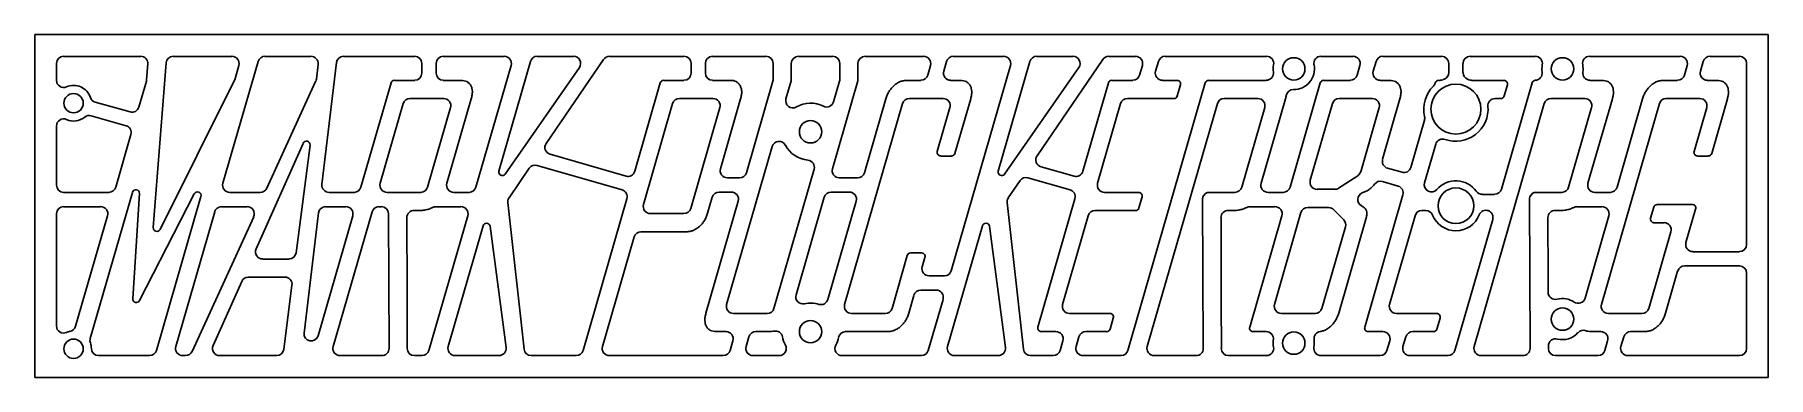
# Model space of a CAD drawing. Header units: inches. Extents: x 0 to 15.2, y 0 to 3.
import ezdxf

# ---------------------------------------------------------------- set-up
doc = ezdxf.new("R2010")
doc.units = ezdxf.units.IN
doc.header["$MEASUREMENT"] = 0

msp = doc.modelspace()

# ---------------------------------------------------------------- linework, layer by layer
at = {"color": 7, "linetype": 'Continuous', "lineweight": 25}
for p, q in [((15.16, 3), (0, 3)), ((0, 3), (0, 0)), ((15.16, 3), (15.16, 0)), ((0.19, 2.748), (0.19, 2.6)), ((0.927, 2.81), (0.253, 2.81)), ((0.99, 2.743), (0.979, 2.606)), ((1.149, 2.752), (1.037, 1.311)), ((1.725, 2.81), (1.212, 2.81)), ((1.954, 2.765), (1.646, 1.699)), ((1.785, 2.73), (1.749, 2.605)), ((2.416, 2.81), (2.014, 2.81)), ((2.478, 2.74), (2.463, 2.61)), ((2.639, 2.755), (2.512, 1.689)), ((3.323, 2.81), (2.701, 2.81)), ((3.385, 2.663), (3.385, 2.748)), ((3.51, 2.663), (3.51, 2.748)), ((4.106, 2.81), (3.573, 2.81)), ((4.166, 2.73), (3.859, 1.664)), ((4.059, 1.806), (4.335, 2.765)), ((4.712, 2.81), (4.395, 2.81)), ((4.974, 2.783), (4.472, 2.048)), ((5.678, 2.81), (5.026, 2.81)), ((5.741, 2.663), (5.741, 2.748)), ((5.866, 2.663), (5.866, 2.748)), ((6.395, 2.81), (5.928, 2.81)), ((6.457, 2.748), (6.457, 2.609)), ((6.616, 2.604), (6.616, 2.748)), ((6.978, 2.81), (6.679, 2.81)), ((7.04, 2.748), (7.04, 2.609)), ((7.199, 2.604), (7.199, 2.748)), ((7.773, 2.81), (7.262, 2.81)), ((7.809, 2.645), (7.833, 2.73)), ((7.949, 2.68), (7.973, 2.765)), ((8.533, 2.73), (8.015, 0.933)), ((8.473, 2.81), (8.033, 2.81)), ((8.426, 1.806), (8.702, 2.765)), ((9.079, 2.81), (8.762, 2.81)), ((9.341, 2.783), (8.765, 1.94)), ((9.626, 2.81), (9.392, 2.81)), ((9.662, 2.645), (9.686, 2.73)), ((9.802, 2.68), (9.826, 2.765)), ((10.772, 2.81), (9.886, 2.81)), ((11.529, 2.81), (11.248, 2.81)), ((11.589, 2.73), (11.565, 2.645)), ((11.73, 2.765), (11.705, 2.68)), ((12.303, 2.81), (11.79, 2.81)), ((12.365, 2.748), (12.365, 2.668)), ((12.49, 2.748), (12.49, 2.668)), ((13.122, 2.81), (12.553, 2.81)), ((14.39, 2.81), (13.598, 2.81)), ((14.426, 2.645), (14.451, 2.73)), ((14.566, 2.68), (14.591, 2.765)), ((14.908, 2.81), (14.651, 2.81)), ((14.97, 2.748), (14.97, 1.163)), ((0.911, 2.365), (0.977, 2.594)), ((1.096, 1.295), (1.745, 2.595)), ((2.03, 1.656), (2.457, 2.591)), ((3.116, 2.577), (2.853, 1.664)), ((3.146, 2.6), (3.323, 2.6)), ((3.573, 2.6), (3.727, 2.6)), ((4.115, 1.78), (4.763, 2.712)), ((5.471, 2.577), (5.248, 1.804)), ((5.501, 2.6), (5.678, 2.6)), ((5.928, 2.6), (6.082, 2.6)), ((6.224, 1.791), (6.455, 2.592)), ((6.615, 2.596), (6.57, 2.439)), ((7.198, 2.596), (6.976, 1.826)), ((6.986, 2.412), (7.038, 2.592)), ((7.628, 2.6), (7.749, 2.6)), ((8.009, 2.6), (8.094, 2.6)), ((8.482, 1.78), (9.13, 2.712)), ((9.166, 1.804), (9.389, 2.577)), ((9.419, 2.6), (9.602, 2.6)), ((9.56, 0.235), (10.236, 2.577)), ((9.862, 2.6), (9.99, 2.6)), ((10.266, 2.6), (10.77, 2.6)), ((10.978, 1.664), (11.242, 2.577)), ((11.272, 2.6), (11.505, 2.6)), ((11.765, 2.6), (11.847, 2.6)), ((12.247, 2.576), (12.248, 2.577)), ((12.278, 2.6), (12.29, 2.6)), ((12.565, 2.6), (12.849, 2.6)), ((12.826, 1.647), (13.095, 2.578)), ((13.6, 2.6), (13.705, 2.6)), ((14.245, 2.6), (14.366, 2.6)), ((14.626, 2.6), (14.711, 2.6)), ((3.577, 2.441), (3.283, 2.441)), ((3.818, 2.438), (3.605, 1.699)), ((5.932, 2.441), (5.638, 2.441)), ((6.173, 2.438), (5.997, 1.826)), ((7.257, 1.791), (7.443, 2.438)), ((7.944, 2.441), (7.65, 2.441)), ((8.185, 2.438), (8.047, 1.96)), ((9.962, 2.441), (9.556, 2.441)), ((10.02, 2.56), (9.992, 2.464)), ((10.696, 2.441), (10.402, 2.441)), ((10.938, 2.438), (10.725, 1.699)), ((11.698, 2.441), (11.408, 2.441)), ((11.939, 2.438), (11.786, 1.909)), ((12.821, 2.441), (12.77, 2.441)), ((12.879, 2.56), (12.851, 2.464)), ((13.555, 2.441), (13.261, 2.441)), ((13.796, 2.438), (13.583, 1.699)), ((13.837, 1.664), (14.06, 2.438)), ((14.561, 2.441), (14.267, 2.441)), ((14.802, 2.438), (14.665, 1.96)), ((0.495, 2.29), (0.799, 2.203)), ((0.53, 2.41), (0.834, 2.323)), ((3.022, 1.699), (3.223, 2.396)), ((3.436, 1.664), (3.637, 2.361)), ((5.578, 2.396), (5.324, 1.514)), ((5.738, 1.479), (5.992, 2.361)), ((7.59, 2.396), (7.083, 0.639)), ((7.893, 1.977), (8.004, 2.361)), ((9.496, 2.396), (9.295, 1.699)), ((10.342, 2.396), (9.729, 0.27)), ((10.556, 1.664), (10.757, 2.361)), ((11.348, 2.396), (11.155, 1.726)), ((11.596, 1.8), (11.758, 2.361)), ((13.201, 2.396), (12.588, 0.27)), ((13.414, 1.664), (13.615, 2.361)), ((14.207, 2.396), (13.7, 0.639)), ((14.511, 1.977), (14.621, 2.361)), ((0.19, 2.2), (0.19, 1.682)), ((0.709, 1.664), (0.842, 2.125)), ((12.034, 1.837), (12.153, 2.25)), ((2.348, 2.048), (1.937, 1.124)), ((2.286, 1.091), (2.408, 2.032)), ((6.449, 2.02), (6.051, 0.639)), ((12.252, 2.041), (12.154, 1.702)), ((4.324, 1.831), (4.148, 1.572)), ((5.136, 1.641), (4.393, 1.855)), ((5.171, 1.761), (4.507, 1.953)), ((6.465, 0.604), (6.816, 1.822)), ((8.017, 1.937), (7.923, 1.937)), ((8.8, 1.844), (9.089, 1.761)), ((11.957, 1.795), (11.829, 1.831)), ((14.635, 1.937), (14.541, 1.937)), ((6.057, 1.746), (6.164, 1.746)), ((7.036, 1.746), (7.196, 1.746)), ((8.617, 1.722), (8.514, 1.572)), ((8.686, 1.747), (9.054, 1.641)), ((11.402, 1.656), (11.57, 1.765)), ((11.785, 1.714), (11.922, 1.674)), ((0.253, 1.619), (0.649, 1.619)), ((0.855, 1.619), (0.486, 0.34)), ((0.857, 0.688), (0.916, 1.609)), ((1.396, 1.607), (0.916, 0.672)), ((1.065, 0.235), (1.454, 1.584)), ((1.706, 1.619), (1.973, 1.619)), ((2.793, 1.619), (2.574, 1.619)), ((3.082, 1.619), (3.376, 1.619)), ((3.799, 1.619), (3.665, 1.619)), ((4.137, 1.53), (4.28, 0.246)), ((5.179, 1.564), (4.796, 0.235)), ((5.87, 0.562), (6.152, 1.541)), ((5.925, 1.576), (5.885, 1.437)), ((5.985, 1.621), (6.092, 1.621)), ((6.904, 1.576), (6.658, 0.723)), ((6.936, 0.682), (7.184, 1.541)), ((6.964, 1.621), (7.124, 1.621)), ((8.504, 1.53), (8.647, 0.246)), ((8.773, 0.44), (9.097, 1.564)), ((9.355, 1.619), (9.654, 1.619)), ((9.684, 1.579), (9.656, 1.483)), ((10.218, 0.253), (10.213, 1.568)), ((10.221, 1.589), (10.238, 1.608)), ((10.262, 1.619), (10.496, 1.619)), ((10.918, 1.619), (10.785, 1.619)), ((11.215, 1.646), (11.368, 1.646)), ((11.642, 1.629), (11.608, 1.614)), ((11.631, 0.44), (11.965, 1.597)), ((12.657, 1.602), (12.766, 1.602)), ((13.077, 0.253), (13.072, 1.568)), ((13.08, 1.589), (13.097, 1.608)), ((13.12, 1.619), (13.354, 1.619)), ((13.777, 1.619), (13.643, 1.619)), ((0.19, 1.432), (0.19, 0.45)), ((0.253, 1.494), (0.577, 1.494)), ((0.358, 0.447), (0.637, 1.414)), ((1.574, 1.449), (1.234, 0.27)), ((1.376, 0.226), (1.915, 1.406)), ((1.634, 1.494), (1.858, 1.494)), ((2.482, 1.439), (2.356, 0.388)), ((2.781, 1.414), (2.478, 0.364)), ((2.544, 1.494), (2.721, 1.494)), ((2.61, 0.27), (2.95, 1.449)), ((3.01, 1.494), (3.032, 1.494)), ((3.099, 0.253), (3.094, 1.432)), ((3.787, 1.414), (3.447, 0.235)), ((3.509, 1.494), (3.727, 1.494)), ((5.384, 1.434), (5.678, 1.434)), ((9.213, 1.415), (8.989, 0.639)), ((9.626, 1.46), (9.273, 1.46)), ((10.625, 0.44), (10.906, 1.414)), ((10.629, 1.494), (10.846, 1.494)), ((11.073, 1.442), (10.842, 0.639)), ((11.316, 1.487), (11.133, 1.487)), ((11.447, 1.378), (11.361, 1.467)), ((11.645, 1.404), (11.403, 0.562)), ((11.6, 1.504), (11.612, 1.496)), ((12.071, 1.415), (11.848, 0.639)), ((12.166, 1.46), (12.131, 1.46)), ((12.419, 0.235), (12.75, 1.382)), ((13.488, 1.494), (13.705, 1.494)), ((13.557, 0.693), (13.765, 1.414)), ((14.13, 1.394), (14.158, 1.491)), ((14.188, 1.513), (14.494, 1.513)), ((14.524, 1.473), (14.44, 1.18)), ((3.921, 1.327), (3.616, 0.27)), ((4.122, 0.261), (3.982, 1.323)), ((4.965, 0.27), (5.242, 1.23)), ((5.699, 1.275), (5.302, 1.275)), ((8.288, 1.327), (7.983, 0.27)), ((8.489, 0.261), (8.349, 1.323)), ((11.256, 0.604), (11.462, 1.317)), ((14.115, 0.604), (14.308, 1.274)), ((14.248, 1.354), (14.16, 1.354)), ((7.497, 0.604), (7.631, 1.067)), ((7.661, 1.089), (7.755, 1.089)), ((14.5, 1.1), (14.908, 1.1)), ((1.994, 1.036), (2.224, 1.036)), ((7.785, 1.049), (7.761, 0.968)), ((14.367, 0.93), (14.261, 0.562)), ((14.428, 0.975), (14.908, 0.975)), ((14.97, 0.913), (14.97, 0.253)), ((1.811, 0.84), (1.561, 0.278)), ((2.188, 0.877), (1.868, 0.877)), ((2.178, 0.245), (2.25, 0.807)), ((7.883, 0.763), (7.749, 0.763)), ((7.955, 0.888), (7.821, 0.888)), ((7.689, 0.718), (7.644, 0.562)), ((7.943, 0.683), (7.814, 0.235)), ((6.111, 0.559), (6.405, 0.559)), ((7.143, 0.559), (7.437, 0.559)), ((9.049, 0.559), (9.402, 0.559)), ((9.432, 0.519), (9.404, 0.423)), ((10.902, 0.559), (11.196, 0.559)), ((11.908, 0.559), (12.26, 0.559)), ((12.29, 0.519), (12.262, 0.423)), ((13.761, 0.559), (14.055, 0.559)), ((3.257, 0.252), (3.257, 0.4)), ((6.046, 0.4), (5.961, 0.4)), ((6.106, 0.32), (6.081, 0.235)), ((6.246, 0.355), (6.221, 0.27)), ((6.427, 0.4), (6.306, 0.4)), ((7.459, 0.4), (7.091, 0.4)), ((8.931, 0.4), (8.803, 0.4)), ((8.991, 0.32), (8.967, 0.235)), ((9.131, 0.355), (9.107, 0.27)), ((9.374, 0.4), (9.191, 0.4)), ((10.377, 0.252), (10.377, 0.4)), ((10.77, 0.4), (10.655, 0.4)), ((11.79, 0.4), (11.661, 0.4)), ((11.825, 0.235), (11.85, 0.32)), ((11.965, 0.27), (11.99, 0.355)), ((12.232, 0.4), (12.05, 0.4)), ((13.695, 0.4), (13.611, 0.4)), ((13.755, 0.32), (13.731, 0.235)), ((13.896, 0.355), (13.871, 0.27)), ((14.076, 0.4), (13.956, 0.4)), ((0.558, 0.19), (1.005, 0.19)), ((1.294, 0.19), (1.319, 0.19)), ((1.618, 0.19), (2.116, 0.19)), ((2.67, 0.19), (3.036, 0.19)), ((3.32, 0.19), (3.387, 0.19)), ((3.676, 0.19), (4.06, 0.19)), ((4.342, 0.19), (4.736, 0.19)), ((5.025, 0.19), (6.021, 0.19)), ((6.281, 0.19), (6.51, 0.19)), ((7.06, 0.19), (7.754, 0.19)), ((8.043, 0.19), (8.427, 0.19)), ((8.709, 0.19), (8.906, 0.19)), ((9.167, 0.19), (9.5, 0.19)), ((9.789, 0.19), (10.156, 0.19)), ((10.439, 0.19), (10.772, 0.19)), ((11.248, 0.19), (11.765, 0.19)), ((12.025, 0.19), (12.359, 0.19)), ((12.648, 0.19), (13.014, 0.19)), ((13.237, 0.252), (13.237, 0.275)), ((13.299, 0.19), (13.671, 0.19)), ((13.931, 0.19), (14.908, 0.19)), ((0, 0), (15.16, 0))]:
    msp.add_line(p, q, dxfattribs=at)
for centre, radius in [((11.01, 2.7), 0.098), ((13.36, 2.7), 0.098), ((0.34, 2.4), 0.0847), ((12.428, 2.348), 0.219), ((6.785, 2.15), 0.098), ((12.428, 1.502), 0.156), ((13.36, 0.51), 0.098), ((6.785, 0.4), 0.098), ((0.34, 0.25), 0.0847), ((11.01, 0.3), 0.098)]:
    msp.add_circle(centre, radius, dxfattribs=at)
for centre, radius, start, end in [((0.253, 2.748), 0.0625, 90, 180), ((0.927, 2.748), 0.0625, 355.5365, 90), ((1.212, 2.748), 0.0625, 90, 175.5365), ((1.725, 2.748), 0.0625, 343.9122, 90), ((2.014, 2.748), 0.0625, 90, 163.9122), ((2.416, 2.748), 0.0625, 353.1725, 90), ((2.701, 2.748), 0.0625, 90, 173.1725), ((3.323, 2.748), 0.0625, 0, 90), ((3.573, 2.748), 0.0625, 90, 180), ((4.106, 2.748), 0.0625, 343.9122, 90), ((4.395, 2.748), 0.0625, 90, 163.923), ((4.712, 2.748), 0.0625, 325.1748, 90), ((5.026, 2.748), 0.0625, 90, 145.6847), ((5.678, 2.748), 0.0625, 0, 90), ((5.928, 2.748), 0.0625, 90, 180), ((6.395, 2.748), 0.0625, 0, 90), ((6.679, 2.748), 0.0625, 90, 180), ((6.978, 2.748), 0.0625, 0, 90), ((7.262, 2.748), 0.0625, 90, 180), ((7.773, 2.748), 0.0625, 343.9181, 90), ((8.033, 2.748), 0.0625, 90, 163.9181), ((8.473, 2.748), 0.0625, 343.9122, 90), ((8.762, 2.748), 0.0625, 90, 163.923), ((9.079, 2.748), 0.0625, 325.1748, 90), ((9.392, 2.748), 0.0625, 90, 145.6847), ((9.626, 2.748), 0.0625, 343.9122, 90), ((9.886, 2.748), 0.0625, 90, 163.9122), ((10.772, 2.748), 0.0625, 348.7276, 90), ((11.01, 2.7), 0.18, 168.7276, 188.8774), ((11.01, 2.7), 0.181, 269.0794, 11.2724), ((11.248, 2.748), 0.0625, 90, 191.2724), ((11.529, 2.748), 0.0625, 343.9122, 90), ((11.79, 2.748), 0.0625, 90, 163.9122), ((12.303, 2.748), 0.0625, 0, 90), ((12.553, 2.748), 0.0625, 90, 180), ((13.122, 2.748), 0.0625, 348.7276, 90), ((13.36, 2.7), 0.18, 168.7276, 188.8774), ((13.598, 2.748), 0.0625, 90, 191.2724), ((13.36, 2.7), 0.18, 351.1226, 11.2724), ((14.39, 2.748), 0.0625, 343.9181, 90), ((14.651, 2.748), 0.0625, 90, 163.9181), ((14.908, 2.748), 0.0625, 0, 90), ((0.253, 2.6), 0.0625, 180, 293.6068), ((0.917, 2.611), 0.0625, 343.9122, 355.5365), ((1.689, 2.623), 0.0625, 333.4882, 343.9122), ((2.401, 2.617), 0.0625, 335.4144, 353.1725), ((3.146, 2.569), 0.0313, 90, 163.9122), ((3.323, 2.663), 0.0625, 270, 0), ((3.573, 2.663), 0.0625, 180, 270), ((5.501, 2.569), 0.0312, 90, 163.9122), ((5.678, 2.663), 0.0625, 270, 0), ((5.928, 2.663), 0.0625, 180, 270), ((6.395, 2.609), 0.0625, 343.9117, 0), ((6.585, 2.604), 0.0313, 343.915, 0), ((6.978, 2.609), 0.0625, 343.915, 0), ((7.168, 2.604), 0.0312, 343.9117, 0), ((7.749, 2.663), 0.0625, 270, 343.9181), ((8.009, 2.663), 0.0625, 163.9181, 270), ((9.419, 2.569), 0.0313, 90, 163.9122), ((9.602, 2.663), 0.0625, 270, 343.9122), ((9.862, 2.663), 0.0625, 163.9122, 270), ((9.99, 2.569), 0.0312, 343.8774, 90), ((10.266, 2.569), 0.0313, 90, 163.9122), ((10.77, 2.663), 0.0625, 270, 8.8774), ((11.272, 2.569), 0.0313, 90, 163.9122), ((11.505, 2.663), 0.0625, 270, 343.9122), ((11.765, 2.663), 0.0625, 163.9122, 270), ((12.278, 2.569), 0.0313, 90, 163.9122), ((12.29, 2.663), 0.0625, 270, 293.5999), ((12.428, 2.348), 0.281, 111.3237, 113.5999), ((12.303, 2.668), 0.0625, 291.3237, 0), ((12.553, 2.668), 0.0625, 180, 248.6763), ((12.428, 2.348), 0.281, 66.4001, 68.6763), ((12.565, 2.663), 0.0625, 246.4001, 270), ((12.849, 2.569), 0.0312, 343.8774, 90), ((13.125, 2.569), 0.0313, 92.8664, 163.9122), ((13.12, 2.663), 0.0625, 272.8664, 8.8774), ((13.6, 2.663), 0.0625, 171.1226, 270), ((14.366, 2.663), 0.0625, 270, 343.9181), ((14.626, 2.663), 0.0625, 163.9181, 270), ((0.34, 2.4), 0.156, 18.8078, 113.6068), ((0.547, 2.47), 0.0625, 198.8078, 253.9122), ((3.283, 2.378), 0.0625, 90, 163.915), ((3.577, 2.378), 0.0625, 343.9174, 90), ((5.638, 2.378), 0.0625, 90, 163.9209), ((5.932, 2.378), 0.0625, 343.9209, 90), ((6.63, 2.421), 0.0625, 163.915, 299.764), ((7.65, 2.378), 0.0625, 90, 163.9181), ((7.944, 2.378), 0.0625, 343.9426, 90), ((9.556, 2.378), 0.0625, 90, 163.9174), ((9.962, 2.472), 0.0313, 270, 343.8774), ((10.402, 2.378), 0.0625, 90, 163.915), ((10.696, 2.378), 0.0625, 343.9174, 90), ((11.006, 2.457), 0.0625, 89.0794, 170.2483), ((11.408, 2.378), 0.0625, 90, 163.9325), ((11.698, 2.378), 0.0625, 343.9365, 90), ((12.428, 2.348), 0.281, 134.3996, 193.4249), ((12.187, 2.593), 0.0625, 314.3996, 343.9122), ((12.77, 2.378), 0.0625, 90, 185.168), ((12.821, 2.472), 0.0313, 270, 343.8774), ((13.261, 2.378), 0.0625, 90, 163.915), ((13.555, 2.378), 0.0625, 343.9174, 90), ((14.267, 2.378), 0.0625, 90, 163.9181), ((14.561, 2.378), 0.0625, 343.9426, 90), ((0.34, 2.4), 0.156, 246.3932, 309.0167), ((0.478, 2.23), 0.0625, 73.9122, 129.0167), ((0.851, 2.383), 0.0625, 253.9122, 343.9122), ((6.785, 2.15), 0.25, 63.168, 119.764), ((6.926, 2.429), 0.0625, 243.168, 343.915), ((12.093, 2.268), 0.0625, 343.9122, 13.4249), ((12.428, 2.348), 0.281, 250.3426, 5.168), ((0.253, 2.2), 0.0625, 66.3932, 180), ((0.782, 2.143), 0.0625, 343.9122, 73.9122), ((2.377, 2.036), 0.0313, 352.6333, 156.0211), ((4.524, 2.013), 0.0625, 145.6847, 253.9122), ((6.509, 2.003), 0.0625, 28.0659, 163.915), ((6.785, 2.15), 0.25, 208.0659, 264.6619), ((7.923, 1.969), 0.0313, 163.9426, 270), ((12.312, 2.024), 0.0625, 70.3426, 163.9174), ((14.541, 1.969), 0.0313, 163.9426, 270), ((4.376, 1.795), 0.0625, 73.9122, 145.6847), ((6.057, 1.809), 0.0625, 163.9075, 270), ((6.756, 1.839), 0.0625, 343.915, 84.6619), ((7.036, 1.809), 0.0625, 163.9117, 270), ((8.017, 1.969), 0.0313, 270, 343.9294), ((8.817, 1.904), 0.0625, 145.6847, 253.9122), ((11.847, 1.891), 0.0625, 163.9044, 253.9122), ((11.974, 1.855), 0.0625, 253.9122, 343.9122), ((14.635, 1.969), 0.0313, 270, 343.9294), ((0.253, 1.682), 0.0625, 180, 270), ((1.706, 1.682), 0.0625, 163.9122, 270), ((2.574, 1.682), 0.0625, 173.1725, 270), ((3.082, 1.682), 0.0625, 163.915, 270), ((3.665, 1.682), 0.0625, 163.9009, 270), ((4.089, 1.797), 0.0313, 163.923, 325.1748), ((5.188, 1.821), 0.0625, 253.9122, 343.9122), ((6.164, 1.809), 0.0625, 270, 343.9117), ((7.196, 1.809), 0.0625, 270, 343.911), ((8.456, 1.797), 0.0313, 163.923, 325.1748), ((8.669, 1.687), 0.0625, 73.9122, 145.6847), ((9.106, 1.821), 0.0625, 253.9122, 343.9122), ((9.355, 1.682), 0.0625, 163.9174, 270), ((10.785, 1.682), 0.0625, 163.9009, 270), ((11.215, 1.708), 0.0625, 163.9325, 270), ((11.536, 1.818), 0.0625, 302.9583, 343.9365), ((11.767, 1.654), 0.0625, 73.9122, 144.5003), ((11.905, 1.614), 0.0625, 343.9122, 73.9122), ((12.214, 1.685), 0.0625, 163.9174, 319.3528), ((12.428, 1.502), 0.219, 35.4841, 139.3528), ((13.643, 1.682), 0.0625, 163.9009, 270), ((0.649, 1.682), 0.0625, 270, 343.9122), ((0.885, 1.611), 0.0313, 356.3637, 163.9131), ((1.424, 1.592), 0.0313, 343.9131, 152.829), ((1.973, 1.682), 0.0625, 270, 335.4144), ((2.793, 1.682), 0.0625, 270, 343.9122), ((3.376, 1.682), 0.0625, 270, 343.9174), ((3.799, 1.682), 0.0625, 270, 343.9122), ((4.199, 1.537), 0.0625, 145.6847, 186.3537), ((5.119, 1.581), 0.0625, 343.9122, 73.9122), ((5.985, 1.559), 0.0625, 90, 163.9075), ((6.092, 1.559), 0.0625, 343.9117, 90), ((6.964, 1.559), 0.0625, 90, 163.9117), ((7.124, 1.559), 0.0625, 343.911, 90), ((8.566, 1.537), 0.0625, 145.6847, 186.3537), ((9.037, 1.581), 0.0625, 343.9122, 73.9122), ((9.654, 1.588), 0.0313, 343.8774, 90), ((10.245, 1.568), 0.0313, 139.2006, 180.2011), ((10.262, 1.588), 0.0313, 90, 139.2006), ((10.496, 1.682), 0.0625, 270, 343.9174), ((10.918, 1.682), 0.0625, 270, 343.9122), ((11.368, 1.708), 0.0625, 270, 302.9583), ((11.633, 1.557), 0.0625, 113.5948, 238.6123), ((12.657, 1.665), 0.0625, 215.4841, 270), ((12.766, 1.665), 0.0625, 270, 343.9122), ((13.103, 1.568), 0.0313, 139.2006, 180.2011), ((13.12, 1.588), 0.0313, 90, 139.2006), ((13.354, 1.682), 0.0625, 270, 343.9174), ((13.777, 1.682), 0.0625, 270, 343.911), ((0.253, 1.432), 0.0625, 90, 180), ((0.577, 1.432), 0.0625, 343.9122, 90), ((1.634, 1.432), 0.0625, 90, 163.9122), ((1.858, 1.432), 0.0625, 335.4144, 90), ((2.544, 1.432), 0.0625, 90, 173.1725), ((2.721, 1.432), 0.0625, 343.9122, 90), ((3.01, 1.432), 0.0625, 90, 163.915), ((3.032, 1.432), 0.0625, 0.2011, 90), ((3.317, 1.399), 0.0625, 86.8469, 180.3105), ((3.509, 1.432), 0.0625, 90, 117.6654), ((3.727, 1.432), 0.0625, 343.9122, 90), ((5.384, 1.496), 0.0625, 163.9209, 270), ((5.678, 1.496), 0.0625, 270, 343.9209), ((9.273, 1.398), 0.0625, 90, 163.926), ((9.626, 1.491), 0.0313, 270, 343.8774), ((10.436, 1.399), 0.0625, 86.8469, 180.3105), ((10.629, 1.432), 0.0625, 90, 117.6654), ((10.846, 1.432), 0.0625, 343.9122, 90), ((11.133, 1.424), 0.0625, 90, 163.9128), ((11.316, 1.424), 0.0625, 43.6511, 90), ((11.402, 1.335), 0.0625, 343.9124, 43.6511), ((12.131, 1.398), 0.0625, 90, 163.926), ((12.166, 1.398), 0.0625, 21.6491, 90), ((12.428, 1.502), 0.219, 201.6491, 338.7765), ((12.69, 1.4), 0.0625, 343.9122, 158.7765), ((13.295, 1.399), 0.0625, 86.8469, 180.3105), ((13.488, 1.432), 0.0625, 90, 117.6654), ((13.705, 1.432), 0.0625, 343.911, 90), ((14.16, 1.385), 0.0313, 163.8774, 270), ((14.188, 1.482), 0.0312, 90, 163.8774), ((14.494, 1.482), 0.0312, 343.9163, 90), ((1.068, 1.309), 0.0313, 175.5365, 333.4882), ((3.951, 1.318), 0.0313, 7.5366, 163.9025), ((5.302, 1.212), 0.0625, 90, 163.915), ((8.318, 1.318), 0.0313, 7.5366, 163.9025), ((14.248, 1.292), 0.0625, 343.9325, 90), ((1.994, 1.099), 0.0625, 156.0211, 270), ((2.224, 1.099), 0.0625, 270, 352.6333), ((7.661, 1.058), 0.0313, 90, 163.9187), ((7.755, 1.058), 0.0313, 343.906, 90), ((14.5, 1.163), 0.0625, 163.9163, 270), ((14.908, 1.163), 0.0625, 270, 0), ((7.821, 0.951), 0.0625, 163.906, 270), ((7.955, 0.951), 0.0625, 270, 343.9122), ((14.428, 0.913), 0.0625, 90, 163.9163), ((14.908, 0.913), 0.0625, 0, 90), ((1.868, 0.815), 0.0625, 90, 155.9545), ((2.188, 0.815), 0.0625, 352.7771, 90), ((7.749, 0.701), 0.0625, 90, 163.906), ((7.883, 0.701), 0.0625, 343.9122, 90), ((0.889, 0.686), 0.0313, 176.3637, 332.829), ((6.111, 0.622), 0.0625, 163.915, 270), ((6.718, 0.705), 0.0625, 163.9117, 282.3689), ((6.785, 0.4), 0.25, 73.0007, 102.3689), ((6.876, 0.699), 0.0625, 253.0007, 343.911), ((7.143, 0.622), 0.0625, 163.9181, 270), ((9.049, 0.622), 0.0625, 163.926, 270), ((10.902, 0.622), 0.0625, 163.9128, 270), ((11.908, 0.622), 0.0625, 163.926, 270), ((13.297, 0.745), 0.0625, 180.1004, 284.9377), ((13.36, 0.51), 0.18, 55.6796, 104.9377), ((13.497, 0.711), 0.0625, 235.6796, 343.911), ((13.761, 0.622), 0.0625, 163.9181, 270), ((6.405, 0.622), 0.0625, 270, 343.915), ((7.437, 0.622), 0.0625, 270, 343.9187), ((9.402, 0.528), 0.0313, 343.8774, 90), ((11.196, 0.622), 0.0625, 270, 343.9124), ((12.26, 0.528), 0.0313, 343.8774, 90), ((14.055, 0.622), 0.0625, 270, 343.9325), ((0.253, 0.45), 0.0625, 180, 293.6068), ((0.34, 0.25), 0.156, 101.2044, 113.6068), ((0.298, 0.464), 0.0625, 281.2044, 343.9122), ((0.546, 0.323), 0.0625, 163.9131, 199.5311), ((2.418, 0.381), 0.0625, 173.1725, 343.9122), ((6.046, 0.338), 0.0625, 343.915, 90), ((6.306, 0.338), 0.0625, 90, 163.915), ((6.478, 0.343), 0.0625, 10.4247, 103.0817), ((6.785, 0.4), 0.25, 190.4247, 208.1642), ((6.785, 0.4), 0.25, 331.8358, 348.463), ((7.091, 0.338), 0.0625, 90, 168.463), ((8.803, 0.431), 0.0313, 163.9122, 270), ((8.931, 0.338), 0.0625, 343.9122, 90), ((9.191, 0.338), 0.0625, 90, 163.9122), ((9.374, 0.431), 0.0313, 270, 343.8774), ((10.655, 0.431), 0.0313, 163.9122, 270), ((10.77, 0.338), 0.0625, 351.1226, 90), ((11.01, 0.3), 0.181, 171.1226, 191.2724), ((11.25, 0.34), 0.0625, 97.5017, 189.483), ((11.01, 0.3), 0.18, 348.7276, 9.483), ((11.661, 0.431), 0.0313, 163.9122, 270), ((11.79, 0.338), 0.0625, 343.9122, 90), ((12.05, 0.338), 0.0625, 90, 163.9122), ((12.232, 0.431), 0.0313, 270, 343.8774), ((13.299, 0.275), 0.0625, 75.5183, 180.2011), ((13.36, 0.51), 0.18, 255.5183, 318.7585), ((13.543, 0.35), 0.0625, 68.1488, 138.7585), ((13.695, 0.338), 0.0625, 343.9181, 90), ((13.956, 0.338), 0.0625, 90, 163.9181), ((0.34, 0.25), 0.156, 0.6556, 19.5311), ((0.558, 0.253), 0.0625, 180.6556, 270), ((1.005, 0.253), 0.0625, 270, 343.9131), ((1.294, 0.253), 0.0625, 163.9122, 270), ((1.319, 0.253), 0.0625, 270, 335.4144), ((1.618, 0.253), 0.0625, 155.9545, 270), ((2.116, 0.253), 0.0625, 270, 352.7771), ((2.67, 0.253), 0.0625, 163.915, 270), ((3.036, 0.253), 0.0625, 270, 0.2011), ((3.32, 0.253), 0.0625, 180.0442, 270), ((3.387, 0.253), 0.0625, 270, 343.9122), ((3.676, 0.253), 0.0625, 163.9025, 270), ((4.06, 0.253), 0.0625, 270, 7.5366), ((4.342, 0.253), 0.0625, 186.3537, 270), ((4.736, 0.253), 0.0625, 270, 343.9122), ((5.025, 0.253), 0.0625, 163.915, 270), ((6.021, 0.253), 0.0625, 270, 343.915), ((6.281, 0.253), 0.0625, 163.915, 270), ((6.51, 0.253), 0.0625, 270, 28.1642), ((7.06, 0.253), 0.0625, 151.8358, 270), ((7.754, 0.253), 0.0625, 270, 343.9122), ((8.043, 0.253), 0.0625, 163.9025, 270), ((8.427, 0.253), 0.0625, 270, 7.5366), ((8.709, 0.253), 0.0625, 186.3537, 270), ((8.906, 0.253), 0.0625, 270, 343.9122), ((9.167, 0.253), 0.0625, 163.9122, 270), ((9.5, 0.253), 0.0625, 270, 343.9122), ((9.789, 0.253), 0.0625, 163.915, 270), ((10.156, 0.253), 0.0625, 270, 0.2011), ((10.439, 0.253), 0.0625, 180.0442, 270), ((10.772, 0.253), 0.0625, 270, 11.2724), ((11.248, 0.253), 0.0625, 168.7276, 270), ((11.765, 0.253), 0.0625, 270, 343.9122), ((12.025, 0.253), 0.0625, 163.9122, 270), ((12.359, 0.253), 0.0625, 270, 343.9122), ((12.648, 0.253), 0.0625, 163.915, 270), ((13.014, 0.253), 0.0625, 270, 0.2011), ((13.299, 0.253), 0.0625, 180.2011, 270), ((13.671, 0.253), 0.0625, 270, 343.9181), ((13.931, 0.253), 0.0625, 163.9181, 270), ((14.908, 0.253), 0.0625, 270, 0)]:
    msp.add_arc(centre, radius, start, end, dxfattribs=at)
for points, knots in [([(3.727, 2.6), (3.736, 2.599), (3.754, 2.598), (3.779, 2.59), (3.799, 2.575), (3.814, 2.555), (3.825, 2.53), (3.828, 2.502), (3.826, 2.47), (3.821, 2.449), (3.818, 2.438)], [0, 0, 0, 0, 0.127095, 0.241161, 0.350112, 0.461665, 0.578367, 0.704315, 0.842098, 1, 1, 1, 1]), ([(6.082, 2.6), (6.091, 2.599), (6.109, 2.599), (6.134, 2.59), (6.154, 2.575), (6.169, 2.555), (6.179, 2.53), (6.184, 2.502), (6.181, 2.47), (6.176, 2.449), (6.173, 2.438)], [0, 0, 0, 0, 0.1272819, 0.2397568, 0.3488679, 0.4605851, 0.5774588, 0.7038798, 0.8418655, 1, 1, 1, 1]), ([(7.443, 2.438), (7.447, 2.449), (7.454, 2.472), (7.471, 2.503), (7.491, 2.531), (7.515, 2.555), (7.541, 2.575), (7.569, 2.59), (7.598, 2.598), (7.618, 2.599), (7.628, 2.6)], [0, 0, 0, 0, 0.13874, 0.270238, 0.399805, 0.52875, 0.654513, 0.773345, 0.88628, 1, 1, 1, 1]), ([(8.094, 2.6), (8.103, 2.599), (8.121, 2.598), (8.146, 2.59), (8.165, 2.575), (8.181, 2.555), (8.191, 2.53), (8.195, 2.502), (8.193, 2.47), (8.188, 2.449), (8.185, 2.438)], [0, 0, 0, 0, 0.1254868, 0.2397723, 0.3474446, 0.4603401, 0.5772669, 0.7037453, 0.8417936, 1, 1, 1, 1]), ([(11.847, 2.6), (11.857, 2.599), (11.875, 2.598), (11.9, 2.59), (11.92, 2.575), (11.935, 2.555), (11.945, 2.53), (11.949, 2.502), (11.947, 2.47), (11.942, 2.449), (11.939, 2.438)], [0, 0, 0, 0, 0.128707, 0.242562, 0.351312, 0.462659, 0.579145, 0.70486, 0.842389, 1, 1, 1, 1]), ([(13.705, 2.6), (13.714, 2.599), (13.732, 2.598), (13.757, 2.59), (13.778, 2.575), (13.793, 2.555), (13.803, 2.53), (13.807, 2.502), (13.805, 2.47), (13.799, 2.449), (13.796, 2.438)], [0, 0, 0, 0, 0.127095, 0.241161, 0.350112, 0.461665, 0.578367, 0.704315, 0.842098, 1, 1, 1, 1]), ([(14.06, 2.438), (14.064, 2.449), (14.071, 2.472), (14.088, 2.503), (14.108, 2.531), (14.132, 2.555), (14.158, 2.575), (14.186, 2.59), (14.215, 2.598), (14.235, 2.599), (14.245, 2.6)], [0, 0, 0, 0, 0.13874, 0.270238, 0.399805, 0.52875, 0.654513, 0.773345, 0.88628, 1, 1, 1, 1]), ([(14.711, 2.6), (14.72, 2.599), (14.738, 2.598), (14.763, 2.59), (14.783, 2.575), (14.798, 2.555), (14.809, 2.53), (14.812, 2.502), (14.811, 2.47), (14.805, 2.449), (14.802, 2.438)], [0, 0, 0, 0, 0.127095, 0.241161, 0.350112, 0.461665, 0.578367, 0.704315, 0.842098, 1, 1, 1, 1]), ([(11.716, 1.69), (11.712, 1.685), (11.7, 1.67), (11.676, 1.648), (11.654, 1.636), (11.642, 1.629)], [0.3038703, 0.3038703, 0.3038703, 0.3038703, 0.4527195, 0.7110834, 1, 1, 1, 1]), ([(3.254, 1.399), (3.255, 1.243), (3.257, 0.911), (3.257, 0.578), (3.257, 0.4)], [0.061888, 0.061888, 0.061888, 0.061888, 0.4992242, 1, 1, 1, 1]), ([(3.355, 1.46), (3.348, 1.46), (3.336, 1.46), (3.324, 1.461), (3.32, 1.461)], [0, 0, 0, 0, 0.2161516, 0.3464851, 0.3464851, 0.3464851, 0.3464851]), ([(3.48, 1.487), (3.478, 1.486), (3.464, 1.479), (3.437, 1.47), (3.397, 1.461), (3.37, 1.461), (3.355, 1.46)], [0.5750517, 0.5750517, 0.5750517, 0.5750517, 0.6056965, 0.7272799, 0.8580022, 1, 1, 1, 1]), ([(5.885, 1.437), (5.881, 1.426), (5.874, 1.403), (5.857, 1.372), (5.837, 1.344), (5.813, 1.32), (5.787, 1.3), (5.759, 1.286), (5.729, 1.276), (5.71, 1.275), (5.699, 1.275)], [0, 0, 0, 0, 0.136764, 0.268294, 0.398814, 0.528907, 0.654701, 0.772842, 0.886252, 1, 1, 1, 1]), ([(10.374, 1.399), (10.374, 1.243), (10.376, 0.911), (10.376, 0.578), (10.377, 0.4)], [0.061888, 0.061888, 0.061888, 0.061888, 0.4992242, 1, 1, 1, 1]), ([(10.475, 1.46), (10.467, 1.46), (10.456, 1.46), (10.444, 1.461), (10.44, 1.461)], [0, 0, 0, 0, 0.2161516, 0.3464851, 0.3464851, 0.3464851, 0.3464851]), ([(10.6, 1.487), (10.597, 1.486), (10.583, 1.479), (10.556, 1.47), (10.517, 1.461), (10.489, 1.461), (10.475, 1.46)], [0.5750517, 0.5750517, 0.5750517, 0.5750517, 0.6056965, 0.7272799, 0.8580022, 1, 1, 1, 1]), ([(11.612, 1.496), (11.62, 1.491), (11.635, 1.481), (11.648, 1.458), (11.652, 1.432), (11.648, 1.414), (11.645, 1.404)], [0, 0, 0, 0, 0.256442, 0.485582, 0.721145, 1, 1, 1, 1]), ([(13.232, 1.399), (13.233, 1.243), (13.234, 1.025), (13.235, 0.807), (13.235, 0.745)], [0.061888, 0.061888, 0.061888, 0.061888, 0.4992242, 0.6761724, 0.6761724, 0.6761724, 0.6761724]), ([(13.333, 1.46), (13.326, 1.46), (13.314, 1.46), (13.303, 1.461), (13.298, 1.461)], [0, 0, 0, 0, 0.2161516, 0.3464851, 0.3464851, 0.3464851, 0.3464851]), ([(13.459, 1.487), (13.456, 1.486), (13.442, 1.479), (13.415, 1.47), (13.375, 1.461), (13.348, 1.461), (13.333, 1.46)], [0.5750517, 0.5750517, 0.5750517, 0.5750517, 0.6056965, 0.7272799, 0.8580022, 1, 1, 1, 1]), ([(5.961, 0.4), (5.952, 0.401), (5.934, 0.402), (5.909, 0.41), (5.888, 0.425), (5.873, 0.445), (5.863, 0.47), (5.86, 0.498), (5.861, 0.53), (5.867, 0.551), (5.87, 0.562)], [0, 0, 0, 0, 0.127016, 0.241011, 0.348795, 0.460279, 0.578628, 0.704498, 0.842195, 1, 1, 1, 1]), ([(7.644, 0.562), (7.64, 0.551), (7.633, 0.528), (7.616, 0.497), (7.596, 0.469), (7.572, 0.445), (7.546, 0.425), (7.518, 0.411), (7.489, 0.402), (7.469, 0.401), (7.459, 0.4)], [0, 0, 0, 0, 0.138775, 0.270305, 0.400825, 0.530919, 0.656713, 0.774854, 0.887817, 1, 1, 1, 1]), ([(11.403, 0.562), (11.399, 0.551), (11.392, 0.528), (11.375, 0.497), (11.355, 0.469), (11.331, 0.445), (11.305, 0.425), (11.277, 0.41), (11.255, 0.404), (11.244, 0.402), (11.242, 0.402)], [0, 0, 0, 0, 0.1386701, 0.2701011, 0.3996019, 0.5295975, 0.6552965, 0.7719497, 0.8863375, 0.9091312, 0.9091312, 0.9091312, 0.9091312]), ([(14.261, 0.562), (14.258, 0.551), (14.25, 0.528), (14.234, 0.497), (14.214, 0.469), (14.19, 0.445), (14.164, 0.425), (14.136, 0.41), (14.106, 0.402), (14.086, 0.401), (14.076, 0.4)], [0, 0, 0, 0, 0.1386701, 0.2701011, 0.3996019, 0.5295975, 0.6552965, 0.7719497, 0.8863375, 1, 1, 1, 1]), ([(6.464, 0.404), (6.461, 0.404), (6.449, 0.401), (6.437, 0.401), (6.427, 0.4)], [0.8590683, 0.8590683, 0.8590683, 0.8590683, 0.8862705, 1, 1, 1, 1]), ([(13.611, 0.4), (13.601, 0.401), (13.586, 0.401), (13.571, 0.406), (13.566, 0.408)], [0, 0, 0, 0, 0.1270163, 0.2047979, 0.2047979, 0.2047979, 0.2047979])]:
    msp.add_open_spline(points, degree=3, knots=knots, dxfattribs=at)
msp.add_open_spline([(10.944, 2.468), (10.943, 2.458), (10.94, 2.448), (10.938, 2.438)], degree=3, dxfattribs=at)

doc.saveas('drawing.dxf')
